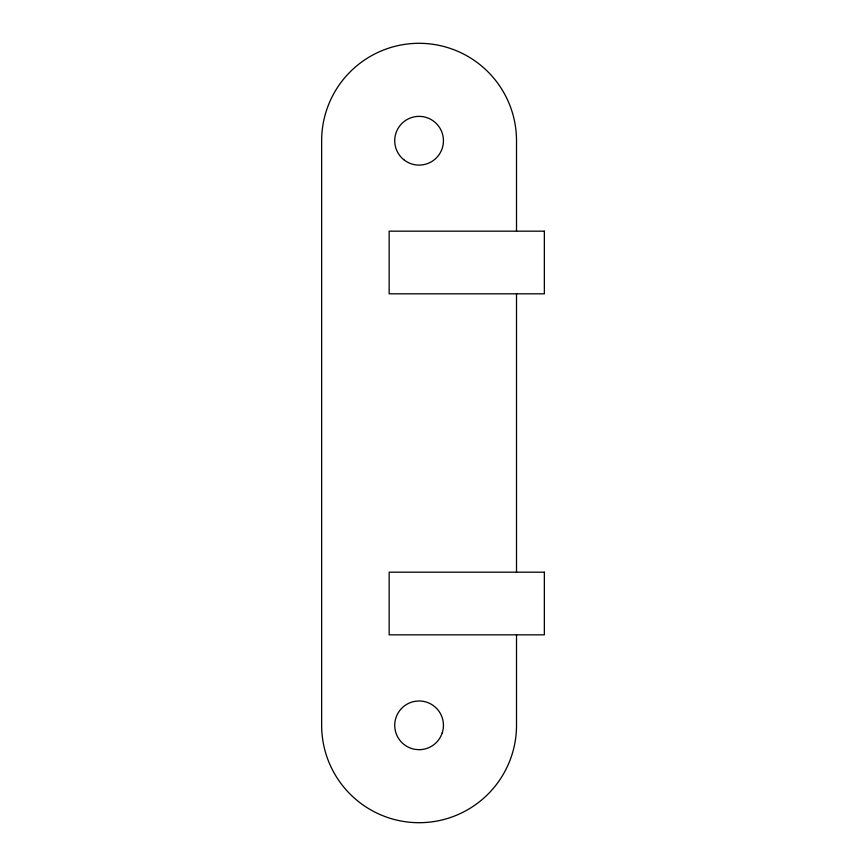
<?xml version="1.0" encoding="UTF-8"?>
<svg xmlns="http://www.w3.org/2000/svg" width="866" height="866" viewBox="0 0 866 866"><rect width="100%" height="100%" fill="white"/><g stroke="black" fill="none" stroke-linecap="round" stroke-linejoin="round"><path stroke-width="1.3" d="M516.515 231.395L516.515 140.736A97.436 97.436 0 0 0 419.079 43.3A97.436 97.436 0 0 0 321.643 140.736L321.643 725.264A97.436 97.436 0 0 0 419.079 822.7A97.436 97.436 0 0 0 516.515 725.264L516.515 634.605M516.515 293.628L516.515 572.372M442.245 732.863L440.783 736.392A24.356 24.356 0 0 1 419.079 749.696L415.269 749.393A24.356 24.356 0 0 1 397.375 714.277L399.378 711.018A24.356 24.356 0 0 1 415.269 701.276L419.079 700.973A24.356 24.356 0 0 1 442.245 732.863M544.357 231.168L389.159 231.168L389.159 293.812L544.357 293.812L544.357 231.168M544.357 572.188L389.159 572.188L389.159 634.832L544.357 634.832L544.357 572.188M403.751 159.669A24.356 24.356 0 0 0 443.143 144.546A24.356 24.356 0 0 0 410.354 117.993A24.356 24.356 0 0 0 403.751 159.669"/></g></svg>
